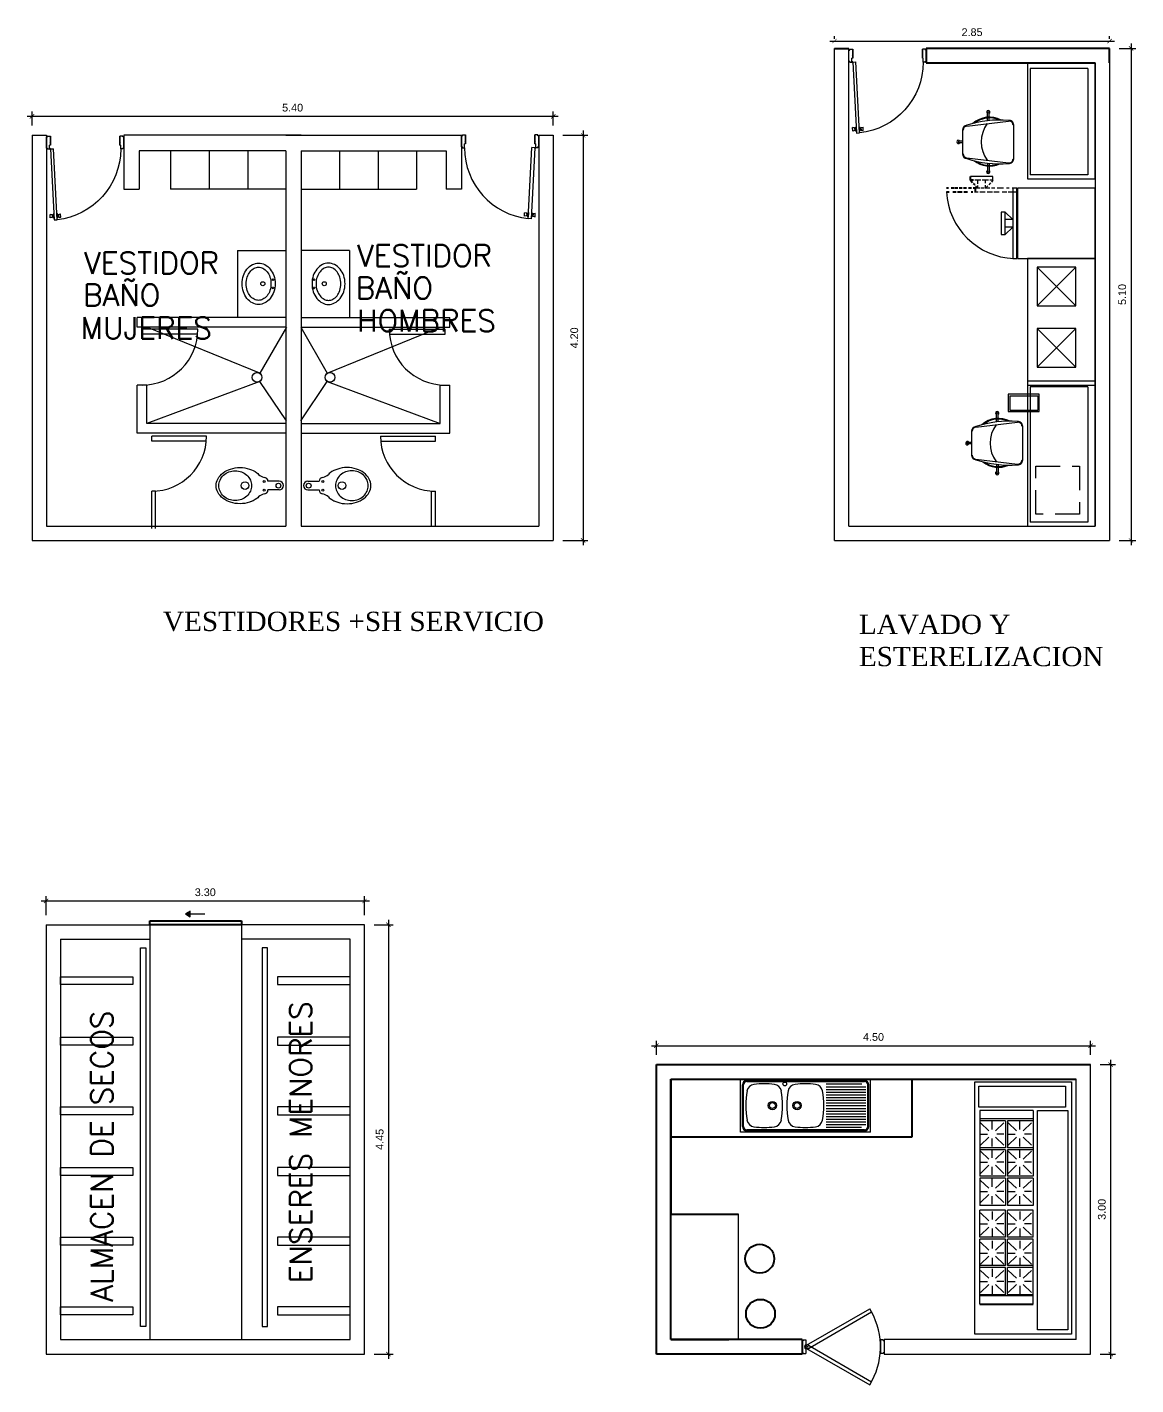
# Model space of a CAD drawing. Header units: metres. Extents: x 250.9 to 296.3, y -151.6 to -124.3.
# Drawn here: x 251.82 to 263.31, y -140.3 to -126.23 of the extents above; entities that cross this region are included whole.
import ezdxf

# ---------------------------------------------------------------- set-up
doc = ezdxf.new("R2010")
doc.units = ezdxf.units.M
doc.header["$MEASUREMENT"] = 0
doc.linetypes.add('HIDDEN', pattern=[0.375, 0.25, -0.125])
doc.linetypes.add('HIDDEN2', pattern=[0.1875, 0.125, -0.0625])
for name, color, linetype, lineweight in [('HATCH', 8, 'Continuous', 9), ('MOB', 1, 'Continuous', 9), ('MUROS', 2, 'Continuous', 20), ('PUERTAS', 97, 'Continuous', 13), ('sanitarios', 211, 'Continuous', 15), ('TEXT', 7, 'Continuous', 18)]:
    doc.layers.add(name, color=color, linetype=linetype, lineweight=lineweight)
doc.layers.add('PM', color=8, linetype='HIDDEN2')
doc.styles.add('TEXTOS', font='romans.shx')
doc.styles.add('UNO', font='arial.ttf')
doc.dimstyles.new('EN 50', dxfattribs={"dimtxt": 0.08, "dimasz": 0.045, "dimexe": 0.05, "dimexo": 0.1, "dimgap": 0.05, "dimtad": 1, "dimlfac": -1, "dimzin": 1, "dimdsep": 46, "dimtxsty": 'UNO', "dimblk": 'ARCHTICK', "dimcen": 0.5, "dimdle": 0.05, "dimclrd": 1, "dimclre": 1, "dimclrt": 7, "dimazin": 0, "dimtm": 1e-09, "dimtfac": 1, "dimtix": 1, "dimtmove": 0, "dimatfit": 0, "dimldrblk": 'ARCHTICK', "dimfxl": 1, "dimtolj": 2, "dimlwd": 13, "dimlwe": 13, "dimarcsym": 0})

# ---------------------------------------------------------------- blocks, each defined once
blk = doc.blocks.new('gkgk')
for p, q in [((-0.037, 0.806), (-0.039, 0.766)), ((-0.013, 0.8), (-0.037, 0.806)), ((-0.035, 0.002), (0.008, 0.83)), ((-0.014, 0.776), (-0.013, 0.794)), ((-0.013, 0.794), (-0.013, 0.8)), ((-0.009, 0.793), (-0.013, 0.794)), ((-0.01, 0.776), (-0.009, 0.793)), ((-0.009, 0.793), (-0.009, 0.796)), ((-0.005, 0.796), (-0.009, 0.796)), ((-0.006, 0.773), (-0.005, 0.796)), ((-0.001, 0.798), (-0.005, 0.799)), ((-0.005, 0.796), (-0.005, 0.799)), ((-0.003, 0.77), (-0.001, 0.798)), ((0.006, 0.81), (-0.001, 0.798)), ((0.043, 0.828), (0, 0)), ((0.003, 0.758), (0.006, 0.81)), ((0.007, 0.81), (0.006, 0.81)), ((0.008, 0.83), (0.043, 0.828)), ((0.041, 0.756), (0.044, 0.808)), ((0.042, 0.808), (0.044, 0.808)), ((0.044, 0.808), (0.05, 0.796)), ((0.048, 0.767), (0.05, 0.796)), ((0.05, 0.796), (0.054, 0.796)), ((0.052, 0.77), (0.053, 0.792)), ((0.053, 0.792), (0.054, 0.796)), ((0.053, 0.792), (0.057, 0.792)), ((0.057, 0.79), (0.057, 0.792)), ((0.061, 0.79), (0.062, 0.796)), ((0.062, 0.796), (0.086, 0.799)), ((0.086, 0.799), (0.084, 0.76)), ((-0.015, 0.77), (-0.039, 0.766)), ((-0.014, 0.776), (-0.015, 0.77)), ((-0.01, 0.776), (-0.014, 0.776)), ((-0.01, 0.776), (-0.01, 0.773)), ((-0.006, 0.773), (-0.01, 0.773)), ((-0.006, 0.773), (-0.007, 0.77)), ((-0.003, 0.77), (-0.007, 0.77)), ((0.003, 0.758), (-0.003, 0.77)), ((0.005, 0.758), (0.003, 0.758)), ((0.04, 0.756), (0.041, 0.756)), ((0.041, 0.782), (0.041, 0.782)), ((0.041, 0.782), (0.041, 0.782)), ((0.041, 0.756), (0.048, 0.767)), ((0.048, 0.767), (0.052, 0.767)), ((0.052, 0.77), (0.056, 0.77)), ((0.052, 0.77), (0.052, 0.767)), ((0.056, 0.772), (0.057, 0.79)), ((0.056, 0.772), (0.06, 0.772)), ((0.056, 0.772), (0.056, 0.77)), ((0.057, 0.79), (0.061, 0.79)), ((0.06, 0.772), (0.061, 0.79)), ((0.06, 0.772), (0.06, 0.766)), ((0.06, 0.766), (0.084, 0.76)), ((-0.07, 0.002), (-0.045, 0.002)), ((-0.07, 0.002), (-0.07, -0.008)), ((-0.045, 0.002), (-0.045, -0.043)), ((-0.035, 0.002), (0, 0)), ((0.785, 0.002), (0.785, -0.043)), ((0.81, 0.002), (0.785, 0.002)), ((0.81, 0.002), (0.81, -0.008)), ((-0.08, -0.008), (-0.08, -0.138)), ((-0.08, -0.008), (-0.07, -0.008)), ((-0.08, -0.138), (-0.07, -0.138)), ((-0.07, -0.138), (-0.07, -0.148)), ((-0.07, -0.148), (-0.035, -0.148)), ((-0.035, -0.043), (-0.045, -0.043)), ((-0.045, -0.073), (-0.045, -0.073)), ((-0.045, -0.073), (-0.045, -0.073)), ((-0.035, -0.043), (-0.035, -0.148)), ((-0.035, -0.148), (-0.035, -0.043)), ((0.775, -0.043), (0.775, -0.148)), ((0.775, -0.148), (0.775, -0.043)), ((0.775, -0.043), (0.785, -0.043)), ((0.81, -0.148), (0.775, -0.148)), ((0.785, -0.073), (0.785, -0.073)), ((0.785, -0.073), (0.785, -0.073)), ((0.82, -0.008), (0.81, -0.008)), ((0.82, -0.138), (0.81, -0.138)), ((0.81, -0.138), (0.81, -0.148)), ((0.82, -0.008), (0.82, -0.138))]:
    blk.add_line(p, q)
at = {"ltscale": 0.25}
blk.add_circle((-0.04, 0.002), 0.005, dxfattribs=at)
blk.add_arc((-0.045, 0.002), 0.83, 360, 83.893)
blk = doc.blocks.new('_ArchTick')
at = {"color": 0, "linetype": 'ByBlock', "const_width": 0.15}
blk.add_lwpolyline([(-0.5, -0.5), (0.5, 0.5)], dxfattribs=at)
blk = doc.blocks.new('*D8')
at = {"color": 1, "lineweight": 13, "transparency": 16777216}
for p, q in [((257.581, -127.3), (257.581, -131.6)), ((257.371, -127.35), (257.631, -127.35)), ((257.371, -131.55), (257.631, -131.55))]:
    blk.add_line(p, q, dxfattribs=at)
at = {"layer": 'Defpoints', "color": 0, "transparency": 16777216}
for p in [(257.271, -127.35), (257.271, -131.55), (257.581, -131.55)]:
    blk.add_point(p, dxfattribs=at)
at = {"color": 1, "lineweight": 13, "transparency": 16777216, "xscale": 0.045, "yscale": 0.045, "zscale": 0.045}
for p, rotation in [((257.581, -127.35), 90), ((257.581, -131.55), 270)]:
    blk.add_blockref('_ArchTick', p, dxfattribs=dict(at, rotation=rotation))
at = {"color": 7, "transparency": 16777216, "insert": (257.49, -129.45), "char_height": 0.08, "attachment_point": 5, "rotation": 90, "style": 'UNO'}
blk.add_mtext('\\A2;4.20', dxfattribs=at)
blk = doc.blocks.new('*D9')
at = {"color": 1, "lineweight": 13, "transparency": 16777216}
for p, q in [((257.321, -127.154), (251.821, -127.154)), ((251.871, -127.25), (251.871, -127.104)), ((257.271, -127.25), (257.271, -127.104))]:
    blk.add_line(p, q, dxfattribs=at)
at = {"layer": 'Defpoints', "color": 0, "transparency": 16777216}
for p in [(251.871, -127.154), (251.871, -127.35), (257.271, -127.35)]:
    blk.add_point(p, dxfattribs=at)
at = {"color": 1, "lineweight": 13, "transparency": 16777216, "xscale": 0.045, "yscale": 0.045, "zscale": 0.045, "rotation": 180}
blk.add_blockref('_ArchTick', (251.871, -127.154), dxfattribs=at)
at = {"color": 1, "lineweight": 13, "transparency": 16777216, "xscale": 0.045, "yscale": 0.045, "zscale": 0.045}
blk.add_blockref('_ArchTick', (257.271, -127.154), dxfattribs=at)
at = {"color": 7, "transparency": 16777216, "insert": (254.571, -127.064), "char_height": 0.08, "attachment_point": 5, "style": 'UNO'}
blk.add_mtext('\\A2;5.40', dxfattribs=at)
blk = doc.blocks.new('2320022')
at = {"linetype": 'HIDDEN'}
for p, q in [((0.18, 0.32), (0, 0.32)), ((0.165, 0.305), (0.015, 0.305))]:
    blk.add_line(p, q, dxfattribs=at)
for p, q in [((0, 0.32), (0, 0)), ((0.015, 0.305), (0.015, 0.015)), ((0.165, 0.305), (0.165, 0.015)), ((0.18, 0), (0.18, 0.32)), ((0, 0), (0.18, 0)), ((0.165, 0.015), (0.015, 0.015))]:
    blk.add_line(p, q)
blk = doc.blocks.new('8140069')
for p, q in [((-0.011, 0.259), (-0.011, 0.303)), ((0.005, 0.303), (-0.011, 0.303)), ((0.005, 0.259), (0.005, 0.303)), ((-0.168, 0.214), (-0.22, -0.216)), ((0.12, 0.259), (-0.126, 0.259)), ((0.162, 0.214), (0.213, -0.216)), ((-0.253, 0.002), (-0.313, 0.002)), ((-0.313, 0.002), (-0.313, -0.015)), ((-0.222, 0.002), (-0.245, 0.002)), ((0.216, 0.002), (0.245, 0.002)), ((0.253, 0.002), (0.307, 0.002)), ((0.307, -0.015), (0.307, 0.002)), ((-0.254, -0.015), (-0.313, -0.015)), ((-0.224, -0.015), (-0.246, -0.015)), ((0.218, -0.015), (0.246, -0.015)), ((0.254, -0.015), (0.307, -0.015)), ((-0.177, -0.271), (0.171, -0.271))]:
    blk.add_line(p, q)
for centre, radius, start, end in [((-0.003, 0.303), 0.017, 297.5866, 239.2166), ((0, -0.019), 0.254, 140.5502, 205.2273), ((0.862, -0.127), 1.092, 161.7814, 184.6561), ((-0.126, 0.209), 0.05, 90, 173.2188), ((-0.126, 0.209), 0.0431, 90, 173.2188), ((0.12, 0.209), 0.05, 6.7812, 90), ((0.12, 0.209), 0.0431, 6.7812, 90), ((-0.868, -0.127), 1.092, 355.3439, 18.2186), ((0, -0.019), 0.254, 331.6731, 42.45), ((-0.313, -0.006), 0.017, 27.5866, 329.2166), ((0, -0.019), 0.246, 145.013, 200.7646), ((-0.003, -0.263), 0.329, 54.682, 125.318), ((0, -0.019), 0.246, 335.6246, 38.4986), ((0.307, -0.007), 0.017, 207.5866, 149.2166), ((-0.177, -0.221), 0.05, 173.2188, 270), ((-0.177, -0.221), 0.0431, 173.2188, 270), ((0.171, -0.221), 0.05, 270, 6.7812), ((0.171, -0.221), 0.0431, 270, 6.7812)]:
    blk.add_arc(centre, radius, start, end)
blk = doc.blocks.new('6190059')
for p, q in [((0, 0.75), (0, -0.75)), ((0.7, 0.75), (0, 0.75)), ((0.074, -0.691), (0.074, 0.709)), ((0.074, 0.709), (0.674, 0.709)), ((0.674, -0.691), (0.674, 0.709)), ((0.7, -0.75), (0.7, 0.75)), ((0.074, -0.691), (0.674, -0.691)), ((0, -0.75), (0.7, -0.75))]:
    blk.add_line(p, q)
blk = doc.blocks.new('2470059')
at = {"linetype": 'HIDDEN'}
for p, q in [((-0.228, 0.262), (-0.228, -0.238)), ((0.222, 0.262), (-0.228, 0.262)), ((0.222, -0.238), (0.222, 0.262)), ((-0.228, -0.238), (0.222, -0.238))]:
    blk.add_line(p, q, dxfattribs=at)
blk = doc.blocks.new('6190752')
for p, q in [((-0.6, 0.7), (-0.6, 0)), ((0.6, 0.7), (-0.6, 0.7)), ((-0.559, 0.074), (-0.559, 0.674)), ((0.541, 0.674), (-0.559, 0.674)), ((0.541, 0.074), (0.541, 0.674)), ((0.6, 0), (0.6, 0.7)), ((-0.6, 0), (0.6, 0)), ((0.541, 0.074), (-0.559, 0.074))]:
    blk.add_line(p, q)
blk = doc.blocks.new('*D12')
at = {"color": 1, "lineweight": 13, "transparency": 16777216}
for p, q in [((260.186, -126.35), (260.186, -126.323)), ((263.036, -126.35), (263.036, -126.323)), ((260.136, -126.373), (263.086, -126.373))]:
    blk.add_line(p, q, dxfattribs=at)
at = {"layer": 'Defpoints', "color": 0, "transparency": 16777216}
for p in [(260.186, -126.45), (263.036, -126.373), (263.036, -126.45)]:
    blk.add_point(p, dxfattribs=at)
at = {"color": 1, "lineweight": 13, "transparency": 16777216, "xscale": 0.045, "yscale": 0.045, "zscale": 0.045, "rotation": 180}
blk.add_blockref('_ArchTick', (260.186, -126.373), dxfattribs=at)
at = {"color": 1, "lineweight": 13, "transparency": 16777216, "xscale": 0.045, "yscale": 0.045, "zscale": 0.045}
blk.add_blockref('_ArchTick', (263.036, -126.373), dxfattribs=at)
at = {"color": 7, "transparency": 16777216, "insert": (261.611, -126.282), "char_height": 0.08, "attachment_point": 5, "style": 'UNO'}
blk.add_mtext('\\A2;2.85', dxfattribs=at)
blk = doc.blocks.new('*D13')
at = {"color": 1, "lineweight": 13, "transparency": 16777216}
for p, q in [((263.136, -126.45), (263.308, -126.45)), ((263.258, -126.4), (263.258, -131.6)), ((263.136, -131.55), (263.308, -131.55))]:
    blk.add_line(p, q, dxfattribs=at)
at = {"layer": 'Defpoints', "color": 0, "transparency": 16777216}
for p in [(263.036, -126.45), (263.036, -131.55), (263.258, -131.55)]:
    blk.add_point(p, dxfattribs=at)
at = {"color": 1, "lineweight": 13, "transparency": 16777216, "xscale": 0.045, "yscale": 0.045, "zscale": 0.045}
for p, rotation in [((263.258, -126.45), 90), ((263.258, -131.55), 270)]:
    blk.add_blockref('_ArchTick', p, dxfattribs=dict(at, rotation=rotation))
at = {"color": 7, "transparency": 16777216, "insert": (263.167, -129), "char_height": 0.08, "attachment_point": 5, "rotation": 90, "style": 'UNO'}
blk.add_mtext('\\A2;5.10', dxfattribs=at)
blk = doc.blocks.new('VAIVEN')
for p, q in [((0.05, 0.017), (0.743, 0.417)), ((0.07, -0.017), (0.763, 0.383)), ((0.763, 0.383), (0.743, 0.417)), ((0, -0.065), (0, 0.065)), ((0, 0.065), (0.01, 0.065)), ((0.01, 0.075), (0.01, 0.065)), ((0.01, 0.075), (0.04, 0.075)), ((0.04, 0.075), (0.04, 0.025)), ((0.86, 0.075), (0.86, -0.075)), ((0.89, 0.075), (0.86, 0.075)), ((0.86, 0), (0.86, 0)), ((0.86, 0), (0.86, 0)), ((0.89, 0.075), (0.89, 0.065)), ((0.9, 0.065), (0.89, 0.065)), ((0.9, 0.065), (0.9, -0.065)), ((0, -0.065), (0.01, -0.065)), ((0.01, -0.065), (0.01, -0.075)), ((0.01, -0.075), (0.04, -0.075)), ((0.04, 0), (0.027, 0)), ((0.04, -0.025), (0.04, -0.075)), ((0.89, -0.075), (0.86, -0.075)), ((0.9, -0.065), (0.89, -0.065)), ((0.89, -0.065), (0.89, -0.075))]:
    blk.add_line(p, q)
at = {"ltscale": 0.13}
for p, q in [((0.07, 0.017), (0.763, -0.383)), ((0.05, -0.017), (0.743, -0.417))]:
    blk.add_line(p, q, dxfattribs=at)
blk.add_circle((0.06, 0), 0.005)
blk.add_circle((0.06, 0), 0.005)
for centre, radius, start, end in [((0.06, 0), 0.8, 328.5675, 28.5675), ((0.057, 0), 0.0303, 124.5123, 235.4877), ((0.06, 0), 0.02, 60, 240), ((0.06, 0), 0.02, 120, 300)]:
    blk.add_arc(centre, radius, start, end)
blk = doc.blocks.new('labavo')
for p, q in [((-0.675, -0.537), (-0.675, 0.014)), ((-0.675, 0.014), (0.675, 0.014)), ((-0.611, 0), (0.611, 0)), ((0.675, -0.537), (0.675, 0.014)), ((-0.656, -0.478), (-0.656, -0.045)), ((-0.645, -0.478), (-0.645, -0.045)), ((-0.611, -0.011), (0.611, -0.011)), ((0.213, -0.037), (0.584, -0.037)), ((0.213, -0.065), (0.624, -0.065)), ((0.213, -0.093), (0.624, -0.093)), ((0.213, -0.121), (0.624, -0.121)), ((0.645, -0.478), (0.645, -0.045)), ((0.656, -0.478), (0.656, -0.045)), ((-0.645, -0.261), (-0.645, -0.228)), ((0.213, -0.149), (0.624, -0.149)), ((0.213, -0.177), (0.624, -0.177)), ((0.213, -0.205), (0.624, -0.205)), ((0.213, -0.233), (0.624, -0.233)), ((0.213, -0.261), (0.624, -0.261)), ((0.213, -0.29), (0.624, -0.29)), ((0.213, -0.318), (0.624, -0.318)), ((0.213, -0.346), (0.624, -0.346)), ((0.213, -0.374), (0.624, -0.374)), ((0.213, -0.402), (0.624, -0.402)), ((0.675, -0.537), (-0.675, -0.537)), ((0.611, -0.512), (-0.611, -0.512)), ((0.611, -0.523), (-0.611, -0.523)), ((0.213, -0.43), (0.624, -0.43)), ((0.213, -0.458), (0.624, -0.458)), ((0.213, -0.486), (0.581, -0.486))]:
    blk.add_line(p, q)
for centre, radius in [((-0.216, -0.037), 0.0197), ((-0.344, -0.261), 0.0427), ((-0.344, -0.261), 0.0309), ((-0.088, -0.261), 0.0427), ((-0.088, -0.261), 0.0309)]:
    blk.add_circle(centre, radius)
for centre, radius, start, end in [((-0.611, -0.045), 0.045, 90, 180), ((-0.611, -0.045), 0.0337, 90, 180), ((0.222, -0.261), 0.843, 169.6188, 190.3812), ((-0.525, -0.125), 0.0843, 97.23, 169.6188), ((-0.43, -0.878), 0.843, 82.77, 97.23), ((-0.334, -0.125), 0.0843, 10.3812, 82.77), ((-1.081, -0.261), 0.843, 349.6188, 10.3812), ((0.649, -0.261), 0.843, 169.6188, 190.3812), ((-0.098, -0.125), 0.0843, 97.23, 169.6188), ((-0.002, -0.878), 0.843, 82.77, 97.23), ((0.093, -0.125), 0.0843, 10.3812, 82.77), ((-0.653, -0.261), 0.843, 349.6188, 10.3812), ((0.611, -0.045), 0.045, 0, 90), ((0.611, -0.045), 0.0337, 0, 90), ((-0.525, -0.398), 0.0843, 190.3812, 262.77), ((-0.334, -0.398), 0.0843, 277.23, 349.6188), ((-0.098, -0.398), 0.0843, 190.3812, 262.77), ((0.093, -0.398), 0.0843, 277.23, 349.6188), ((-0.611, -0.478), 0.045, 180, 270), ((-0.611, -0.478), 0.0337, 180, 270), ((-0.43, 0.355), 0.843, 262.77, 277.23), ((-0.002, 0.355), 0.843, 262.77, 277.23), ((0.611, -0.478), 0.0337, 270, 0), ((0.611, -0.478), 0.045, 270, 0)]:
    blk.add_arc(centre, radius, start, end)
blk = doc.blocks.new('*D40')
at = {"color": 1, "lineweight": 13, "transparency": 16777216}
for p, q in [((251.966, -135.286), (255.366, -135.286)), ((252.016, -135.432), (252.016, -135.236)), ((255.316, -135.432), (255.316, -135.236))]:
    blk.add_line(p, q, dxfattribs=at)
at = {"layer": 'Defpoints', "color": 0, "transparency": 16777216}
for p in [(255.316, -135.286), (252.016, -135.532), (255.316, -135.532)]:
    blk.add_point(p, dxfattribs=at)
at = {"color": 1, "lineweight": 13, "transparency": 16777216, "xscale": 0.045, "yscale": 0.045, "zscale": 0.045, "rotation": 180}
blk.add_blockref('_ArchTick', (252.016, -135.286), dxfattribs=at)
at = {"color": 1, "lineweight": 13, "transparency": 16777216, "xscale": 0.045, "yscale": 0.045, "zscale": 0.045}
blk.add_blockref('_ArchTick', (255.316, -135.286), dxfattribs=at)
at = {"color": 7, "transparency": 16777216, "insert": (253.666, -135.196), "char_height": 0.08, "attachment_point": 5, "style": 'UNO'}
blk.add_mtext('\\A2;3.30', dxfattribs=at)
blk = doc.blocks.new('*D41')
at = {"color": 1, "lineweight": 13, "transparency": 16777216}
for p, q in [((255.564, -135.482), (255.564, -140.032)), ((255.416, -135.532), (255.614, -135.532)), ((255.416, -139.982), (255.614, -139.982))]:
    blk.add_line(p, q, dxfattribs=at)
at = {"layer": 'Defpoints', "color": 0, "transparency": 16777216}
for p in [(255.316, -135.532), (255.316, -139.982), (255.564, -139.982)]:
    blk.add_point(p, dxfattribs=at)
at = {"color": 1, "lineweight": 13, "transparency": 16777216, "xscale": 0.045, "yscale": 0.045, "zscale": 0.045}
for p, rotation in [((255.564, -135.532), 90), ((255.564, -139.982), 270)]:
    blk.add_blockref('_ArchTick', p, dxfattribs=dict(at, rotation=rotation))
at = {"color": 7, "transparency": 16777216, "insert": (255.473, -137.757), "char_height": 0.08, "attachment_point": 5, "rotation": 90, "style": 'UNO'}
blk.add_mtext('\\A2;4.45', dxfattribs=at)
blk = doc.blocks.new('*D42')
at = {"color": 1, "lineweight": 13, "transparency": 16777216}
for p, q in [((258.34, -136.882), (258.34, -136.736)), ((262.84, -136.882), (262.84, -136.736)), ((258.29, -136.786), (262.89, -136.786))]:
    blk.add_line(p, q, dxfattribs=at)
at = {"layer": 'Defpoints', "color": 0, "transparency": 16777216}
for p in [(262.84, -136.786), (258.34, -136.982), (262.84, -136.982)]:
    blk.add_point(p, dxfattribs=at)
at = {"color": 1, "lineweight": 13, "transparency": 16777216, "xscale": 0.045, "yscale": 0.045, "zscale": 0.045, "rotation": 180}
blk.add_blockref('_ArchTick', (258.34, -136.786), dxfattribs=at)
at = {"color": 1, "lineweight": 13, "transparency": 16777216, "xscale": 0.045, "yscale": 0.045, "zscale": 0.045}
blk.add_blockref('_ArchTick', (262.84, -136.786), dxfattribs=at)
at = {"color": 7, "transparency": 16777216, "insert": (260.59, -136.696), "char_height": 0.08, "attachment_point": 5, "style": 'UNO'}
blk.add_mtext('\\A2;4.50', dxfattribs=at)
blk = doc.blocks.new('*D43')
at = {"color": 1, "lineweight": 13, "transparency": 16777216}
for p, q in [((262.94, -136.982), (263.097, -136.982)), ((263.047, -136.932), (263.047, -140.032)), ((262.94, -139.982), (263.097, -139.982))]:
    blk.add_line(p, q, dxfattribs=at)
at = {"layer": 'Defpoints', "color": 0, "transparency": 16777216}
for p in [(262.84, -136.982), (262.84, -139.982), (263.047, -139.982)]:
    blk.add_point(p, dxfattribs=at)
at = {"color": 1, "lineweight": 13, "transparency": 16777216, "xscale": 0.045, "yscale": 0.045, "zscale": 0.045}
for p, rotation in [((263.047, -136.982), 90), ((263.047, -139.982), 270)]:
    blk.add_blockref('_ArchTick', p, dxfattribs=dict(at, rotation=rotation))
at = {"color": 7, "transparency": 16777216, "insert": (262.956, -138.482), "char_height": 0.08, "attachment_point": 5, "rotation": 90, "style": 'UNO'}
blk.add_mtext('\\A2;3.00', dxfattribs=at)

msp = doc.modelspace()

# ---------------------------------------------------------------- hatches: boundary and pattern name
at = {"layer": 'HATCH'}
msp.add_hatch(color=256, dxfattribs=at).paths.add_polyline_path([(253.509, -135.449), (253.509, -135.393), (253.46, -135.421)])

# ---------------------------------------------------------------- linework, layer by layer
for p, q in [((260.186, -126.45), (260.336, -126.45)), ((263.036, -126.45), (261.136, -126.45)), ((261.136, -126.45), (261.136, -126.6)), ((263.036, -126.6), (263.036, -126.45)), ((261.136, -126.6), (261.536, -126.6)), ((261.536, -126.6), (262.886, -126.6)), ((253.091, -135.532), (253.091, -135.492)), ((253.091, -135.492), (254.041, -135.492)), ((254.041, -135.492), (254.041, -135.532)), ((254.041, -135.532), (253.091, -135.532)), ((258.34, -139.982), (258.34, -136.982)), ((258.34, -136.982), (262.84, -136.982)), ((258.49, -137.132), (262.69, -137.132)), ((258.49, -139.832), (258.49, -137.132)), ((258.49, -137.132), (258.49, -137.732)), ((260.99, -137.732), (260.99, -137.132)), ((258.49, -137.732), (260.99, -137.732)), ((258.49, -137.732), (258.49, -138.532)), ((258.49, -138.532), (259.19, -138.532)), ((261.692, -139.465), (262.244, -139.465)), ((259.85, -139.832), (258.49, -139.832)), ((258.49, -139.832), (259.09, -139.832)), ((259.85, -139.832), (259.85, -139.982)), ((259.85, -139.982), (258.34, -139.982))]:
    msp.add_line(p, q)
for centre in [(259.411, -138.994), (259.419, -139.565)]:
    msp.add_circle(centre, 0.15)
for p, q in [((253.306, -127.51), (253.306, -127.91)), ((253.706, -127.51), (253.706, -127.91)), ((254.106, -127.51), (254.106, -127.91)), ((255.056, -127.51), (255.056, -127.91)), ((255.456, -127.51), (255.456, -127.91)), ((255.856, -127.51), (255.856, -127.91)), ((254.501, -127.91), (253.306, -127.91)), ((254.661, -127.91), (255.856, -127.91)), ((261.828, -127.777), (261.595, -127.777)), ((261.701, -127.817), (261.641, -127.817)), ((261.647, -127.873), (261.671, -127.898)), ((261.693, -127.898), (261.651, -127.898)), ((261.671, -127.853), (261.671, -127.817)), ((261.671, -127.898), (261.671, -127.872)), ((261.735, -127.898), (261.701, -127.898)), ((261.782, -127.817), (261.717, -127.817)), ((261.795, -127.898), (261.746, -127.898)), ((261.752, -127.848), (261.752, -127.817)), ((261.752, -127.898), (261.752, -127.866)), ((261.774, -127.874), (261.752, -127.898)), ((261.803, -127.843), (261.786, -127.862)), ((261.828, -127.817), (261.795, -127.817)), ((261.828, -127.817), (261.811, -127.835)), ((261.848, -127.898), (261.811, -127.898)), ((261.828, -127.817), (261.828, -127.777)), ((261.937, -127.898), (261.871, -127.898)), ((261.997, -127.898), (261.968, -127.898)), ((262.076, -127.898), (262.028, -127.898)), ((262.076, -127.898), (262.035, -127.898)), ((262.076, -127.939), (262.076, -127.898)), ((261.675, -127.939), (261.638, -127.939)), ((261.746, -127.939), (261.691, -127.939)), ((261.824, -127.939), (261.769, -127.939)), ((261.892, -127.939), (261.837, -127.939)), ((261.971, -127.939), (261.923, -127.939)), ((262.031, -127.939), (261.986, -127.939)), ((262.076, -127.939), (262.039, -127.939)), ((261.954, -128.146), (262.035, -128.222)), ((262.035, -128.222), (261.954, -128.222)), ((262.035, -128.303), (261.954, -128.303)), ((261.954, -128.379), (262.035, -128.303)), ((254.001, -128.543), (254.501, -128.543)), ((254.001, -128.543), (254.001, -129.239)), ((255.161, -128.543), (254.661, -128.543)), ((255.161, -128.543), (255.161, -129.239)), ((262.686, -128.717), (262.286, -129.117)), ((262.686, -129.117), (262.286, -128.717)), ((254.231, -129.817), (253.061, -129.339)), ((254.506, -129.339), (254.231, -129.817)), ((254.656, -129.339), (254.93, -129.817)), ((254.93, -129.817), (256.101, -129.339)), ((262.686, -129.754), (262.286, -129.354)), ((262.686, -129.354), (262.286, -129.754)), ((254.231, -129.901), (253.061, -130.339)), ((254.506, -130.309), (254.231, -129.901)), ((254.656, -130.309), (254.93, -129.901)), ((254.93, -129.901), (256.101, -130.339)), ((254.431, -130.936), (254.316, -130.936)), ((254.73, -130.936), (254.845, -130.936)), ((254.431, -131.026), (254.316, -131.026)), ((254.73, -131.026), (254.845, -131.026)), ((253.509, -135.421), (253.663, -135.421)), ((253.091, -135.682), (253.091, -139.832)), ((254.041, -135.682), (254.041, -139.832)), ((262.244, -137.459), (261.692, -137.459)), ((261.692, -137.459), (261.692, -138.013)), ((262.244, -137.459), (262.244, -138.013)), ((262.244, -137.544), (261.692, -137.544)), ((261.692, -137.564), (261.692, -137.846)), ((261.958, -137.564), (261.692, -137.564)), ((261.698, -137.587), (261.785, -137.669)), ((261.82, -137.654), (261.82, -137.572)), ((261.941, -137.587), (261.854, -137.669)), ((261.958, -137.564), (261.958, -137.846)), ((261.978, -137.564), (261.978, -137.846)), ((262.244, -137.564), (261.978, -137.564)), ((261.984, -137.587), (262.072, -137.669)), ((262.106, -137.654), (262.106, -137.572)), ((262.228, -137.587), (262.14, -137.669)), ((262.244, -137.564), (262.244, -137.846)), ((261.698, -137.702), (261.772, -137.702)), ((261.698, -137.816), (261.785, -137.734)), ((261.82, -137.832), (261.82, -137.749)), ((261.941, -137.816), (261.854, -137.734)), ((261.941, -137.702), (261.867, -137.702)), ((261.984, -137.702), (262.059, -137.702)), ((261.984, -137.816), (262.072, -137.734)), ((262.106, -137.832), (262.106, -137.749)), ((262.228, -137.816), (262.14, -137.734)), ((262.228, -137.702), (262.153, -137.702)), ((261.958, -137.846), (261.692, -137.846)), ((261.692, -137.866), (261.692, -138.139)), ((261.958, -137.866), (261.692, -137.866)), ((261.698, -137.88), (261.785, -137.962)), ((261.82, -137.947), (261.82, -137.864)), ((261.941, -137.88), (261.854, -137.962)), ((261.958, -137.866), (261.958, -138.139)), ((262.244, -137.846), (261.978, -137.846)), ((261.978, -137.866), (261.978, -138.139)), ((262.244, -137.866), (261.978, -137.866)), ((261.984, -137.88), (262.072, -137.962)), ((262.106, -137.947), (262.106, -137.864)), ((262.228, -137.88), (262.14, -137.962)), ((262.244, -137.866), (262.244, -138.139)), ((258.49, -138.032), (258.49, -139.832)), ((261.698, -137.994), (261.772, -137.994)), ((261.698, -138.109), (261.785, -138.026)), ((261.82, -138.124), (261.82, -138.041)), ((261.941, -138.109), (261.854, -138.026)), ((261.941, -137.994), (261.867, -137.994)), ((261.984, -137.994), (262.059, -137.994)), ((261.984, -138.109), (262.072, -138.026)), ((262.106, -138.124), (262.106, -138.041)), ((262.228, -138.109), (262.14, -138.026)), ((262.228, -137.994), (262.153, -137.994)), ((261.958, -138.139), (261.692, -138.139)), ((261.958, -138.159), (261.692, -138.159)), ((261.692, -138.159), (261.692, -138.441)), ((261.698, -138.182), (261.785, -138.264)), ((261.82, -138.249), (261.82, -138.167)), ((261.941, -138.182), (261.854, -138.264)), ((261.958, -138.159), (261.958, -138.441)), ((262.244, -138.139), (261.978, -138.139)), ((262.244, -138.159), (261.978, -138.159)), ((261.978, -138.159), (261.978, -138.441)), ((261.984, -138.182), (262.072, -138.264)), ((262.106, -138.249), (262.106, -138.167)), ((262.228, -138.182), (262.14, -138.264)), ((262.244, -138.159), (262.244, -138.441)), ((261.698, -138.297), (261.772, -138.297)), ((261.941, -138.297), (261.867, -138.297)), ((261.984, -138.297), (262.059, -138.297)), ((262.228, -138.297), (262.153, -138.297)), ((261.958, -138.441), (261.692, -138.441)), ((261.698, -138.411), (261.785, -138.329)), ((261.82, -138.427), (261.82, -138.344)), ((261.941, -138.411), (261.854, -138.329)), ((262.244, -138.441), (261.978, -138.441)), ((261.984, -138.411), (262.072, -138.329)), ((262.106, -138.427), (262.106, -138.344)), ((262.228, -138.411), (262.14, -138.329)), ((259.19, -139.832), (259.19, -138.532)), ((261.692, -138.772), (261.692, -138.489)), ((261.958, -138.489), (261.692, -138.489)), ((261.698, -138.52), (261.785, -138.602)), ((261.82, -138.504), (261.82, -138.587)), ((261.941, -138.52), (261.854, -138.602)), ((261.958, -138.772), (261.958, -138.489)), ((261.978, -138.772), (261.978, -138.489)), ((262.244, -138.489), (261.978, -138.489)), ((261.984, -138.52), (262.072, -138.602)), ((262.106, -138.504), (262.106, -138.587)), ((262.228, -138.52), (262.14, -138.602)), ((262.244, -138.772), (262.244, -138.489)), ((261.698, -138.634), (261.772, -138.634)), ((261.698, -138.749), (261.785, -138.667)), ((261.82, -138.681), (261.82, -138.764)), ((261.941, -138.749), (261.854, -138.667)), ((261.941, -138.634), (261.867, -138.634)), ((261.984, -138.634), (262.059, -138.634)), ((261.984, -138.749), (262.072, -138.667)), ((262.106, -138.681), (262.106, -138.764)), ((262.228, -138.749), (262.14, -138.667)), ((262.228, -138.634), (262.153, -138.634)), ((261.958, -138.772), (261.692, -138.772)), ((261.958, -138.792), (261.692, -138.792)), ((261.692, -139.064), (261.692, -138.792)), ((261.698, -138.822), (261.785, -138.904)), ((261.82, -138.807), (261.82, -138.889)), ((261.941, -138.822), (261.854, -138.904)), ((261.958, -139.064), (261.958, -138.792)), ((262.244, -138.772), (261.978, -138.772)), ((262.244, -138.792), (261.978, -138.792)), ((261.978, -139.064), (261.978, -138.792)), ((261.984, -138.822), (262.072, -138.904)), ((262.106, -138.807), (262.106, -138.889)), ((262.228, -138.822), (262.14, -138.904)), ((262.244, -139.064), (262.244, -138.792)), ((261.692, -139.465), (261.692, -138.91)), ((261.698, -138.937), (261.772, -138.937)), ((261.698, -139.051), (261.785, -138.969)), ((261.82, -138.984), (261.82, -139.067)), ((261.941, -139.051), (261.854, -138.969)), ((261.941, -138.937), (261.867, -138.937)), ((261.984, -138.937), (262.059, -138.937)), ((261.984, -139.051), (262.072, -138.969)), ((262.106, -138.984), (262.106, -139.067)), ((262.228, -139.051), (262.14, -138.969)), ((262.228, -138.937), (262.153, -138.937)), ((262.244, -139.465), (262.244, -138.91)), ((261.958, -139.064), (261.692, -139.064)), ((261.958, -139.084), (261.692, -139.084)), ((261.692, -139.367), (261.692, -139.084)), ((261.698, -139.115), (261.785, -139.197)), ((261.82, -139.099), (261.82, -139.182)), ((261.941, -139.115), (261.854, -139.197)), ((261.958, -139.367), (261.958, -139.084)), ((262.244, -139.064), (261.978, -139.064)), ((262.244, -139.084), (261.978, -139.084)), ((261.978, -139.367), (261.978, -139.084)), ((261.984, -139.115), (262.072, -139.197)), ((262.106, -139.099), (262.106, -139.182)), ((262.228, -139.115), (262.14, -139.197)), ((262.244, -139.367), (262.244, -139.084)), ((261.698, -139.229), (261.772, -139.229)), ((261.698, -139.344), (261.785, -139.262)), ((261.82, -139.276), (261.82, -139.359)), ((261.941, -139.344), (261.854, -139.262)), ((261.941, -139.229), (261.867, -139.229)), ((261.984, -139.229), (262.059, -139.229)), ((261.984, -139.344), (262.072, -139.262)), ((262.106, -139.276), (262.106, -139.359)), ((262.228, -139.344), (262.14, -139.262)), ((262.228, -139.229), (262.153, -139.229)), ((261.958, -139.367), (261.692, -139.367)), ((262.244, -139.38), (261.692, -139.38)), ((262.244, -139.367), (261.978, -139.367)), ((258.49, -139.832), (259.19, -139.832))]:
    msp.add_line(p, q, dxfattribs=at)
for points in [[(262.035, -127.898), (262.035, -128.627), (262.076, -128.627), (262.076, -127.898)], [(262.886, -128.627), (262.886, -127.898), (262.083, -127.898), (262.083, -128.627)], [(261.954, -128.146), (261.914, -128.146), (261.914, -128.379), (261.954, -128.379)], [(262.186, -128.627), (262.186, -129.941), (262.886, -129.941), (262.886, -128.627)], [(262.286, -128.717), (262.286, -129.117), (262.686, -129.117), (262.686, -128.717)], [(262.286, -129.354), (262.286, -129.754), (262.686, -129.754), (262.686, -129.354)], [(253.509, -135.393), (253.46, -135.421), (253.509, -135.449)], [(253.049, -135.773), (253.049, -139.696), (252.994, -139.696), (252.994, -135.773)], [(254.255, -135.773), (254.255, -139.696), (254.31, -139.696), (254.31, -135.773)], [(252.915, -136.071), (252.915, -136.153), (252.166, -136.153), (252.166, -136.071)], [(254.416, -136.071), (254.416, -136.153), (255.166, -136.153), (255.166, -136.071)], [(252.915, -136.698), (252.915, -136.781), (252.166, -136.781), (252.166, -136.698)], [(254.416, -136.698), (254.416, -136.781), (255.166, -136.781), (255.166, -136.698)], [(262.64, -139.775), (261.64, -139.775), (261.64, -137.16), (262.64, -137.16)], [(261.682, -137.204), (262.579, -137.204), (262.579, -137.424), (261.682, -137.424)], [(252.915, -137.421), (252.915, -137.504), (252.166, -137.504), (252.166, -137.421)], [(254.416, -137.421), (254.416, -137.504), (255.166, -137.504), (255.166, -137.421)], [(262.29, -137.456), (262.602, -137.456), (262.602, -139.73), (262.29, -139.73)], [(252.915, -138.049), (252.915, -138.132), (252.166, -138.132), (252.166, -138.049)], [(254.416, -138.049), (254.416, -138.132), (255.166, -138.132), (255.166, -138.049)], [(252.915, -138.772), (252.915, -138.854), (252.166, -138.854), (252.166, -138.772)], [(254.416, -138.772), (254.416, -138.854), (255.166, -138.854), (255.166, -138.772)], [(252.915, -139.494), (252.915, -139.577), (252.166, -139.577), (252.166, -139.494)], [(254.416, -139.494), (254.416, -139.577), (255.166, -139.577), (255.166, -139.494)]]:
    msp.add_lwpolyline(points, close=True, dxfattribs=at)
for points in [[(254.39, -128.889, -0.08013), (254.376, -128.973, -0.088899), (254.339, -129.041, -0.104967), (254.282, -129.088, -0.120063), (254.218, -129.104, -0.120063), (254.155, -129.088, -0.104967), (254.097, -129.041, -0.088899), (254.061, -128.973, -0.08013), (254.047, -128.889, -0.08013), (254.061, -128.805, -0.088899), (254.097, -128.738, -0.104967), (254.155, -128.691, -0.120063), (254.218, -128.675, -0.120063), (254.282, -128.691, -0.104967), (254.339, -128.738, -0.088899), (254.376, -128.805, -0.08013)], [(254.347, -128.889, -0.08013), (254.336, -128.96, -0.088899), (254.306, -129.014, -0.104967), (254.262, -129.05, -0.120063), (254.218, -129.061, -0.120063), (254.174, -129.05, -0.104967), (254.13, -129.014, -0.088899), (254.101, -128.96, -0.08013), (254.09, -128.889, -0.08013), (254.101, -128.819, -0.088899), (254.13, -128.765, -0.104967), (254.174, -128.728, -0.120063), (254.218, -128.718, -0.120063), (254.262, -128.728, -0.104967), (254.306, -128.765, -0.088899), (254.336, -128.819, -0.08013)], [(254.772, -128.889, 0.08013), (254.785, -128.973, 0.088899), (254.822, -129.041, 0.104967), (254.879, -129.088, 0.120063), (254.943, -129.104, 0.120063), (255.006, -129.088, 0.104967), (255.064, -129.041, 0.088899), (255.101, -128.973, 0.08013), (255.114, -128.889, 0.08013), (255.101, -128.805, 0.088899), (255.064, -128.738, 0.104967), (255.006, -128.691, 0.120063), (254.943, -128.675, 0.120063), (254.879, -128.691, 0.104967), (254.822, -128.738, 0.088899), (254.785, -128.805, 0.08013)], [(254.814, -128.889, 0.08013), (254.825, -128.96, 0.088899), (254.855, -129.014, 0.104967), (254.899, -129.05, 0.120063), (254.943, -129.061, 0.120063), (254.987, -129.05, 0.104967), (255.031, -129.014, 0.088899), (255.06, -128.96, 0.08013), (255.072, -128.889, 0.08013), (255.06, -128.819, 0.088899), (255.031, -128.765, 0.104967), (254.987, -128.728, 0.120063), (254.943, -128.718, 0.120063), (254.899, -128.728, 0.104967), (254.855, -128.765, 0.088899), (254.825, -128.819, 0.08013)], [(254.146, -130.981, -0.107193), (254.133, -131.04, -0.10168), (254.096, -131.091, -0.094745), (254.042, -131.124, -0.090364), (253.976, -131.136, -0.090364), (253.91, -131.124, -0.094745), (253.856, -131.091, -0.10168), (253.819, -131.04, -0.107193), (253.806, -130.981, -0.107193), (253.819, -130.923, -0.10168), (253.856, -130.872, -0.094745), (253.91, -130.839, -0.090364), (253.976, -130.827, -0.090364), (254.042, -130.839, -0.094745), (254.096, -130.872, -0.10168), (254.133, -130.923, -0.107193)], [(255.015, -130.981, 0.107193), (255.028, -131.04, 0.10168), (255.065, -131.091, 0.094745), (255.119, -131.124, 0.090364), (255.185, -131.136, 0.090364), (255.251, -131.124, 0.094745), (255.305, -131.091, 0.10168), (255.342, -131.04, 0.107193), (255.355, -130.981, 0.107193), (255.342, -130.923, 0.10168), (255.305, -130.872, 0.094745), (255.251, -130.839, 0.090364), (255.185, -130.827, 0.090364), (255.119, -130.839, 0.094745), (255.065, -130.872, 0.10168), (255.028, -130.923, 0.107193)]]:
    msp.add_lwpolyline(points, format="xyb", close=True, dxfattribs=at)
for points in [[(254.219, -131.098, -0.030473), (254.201, -131.114, -0.086349), (254.123, -131.154, -0.076266), (254.026, -131.169, -0.076266), (253.929, -131.154, -0.086349), (253.851, -131.114, -0.105899), (253.797, -131.05, -0.125593), (253.779, -130.981, -0.125593), (253.797, -130.913, -0.105899), (253.851, -130.849, -0.086349), (253.929, -130.809, -0.076266), (254.026, -130.794, -0.076266)], [(254.026, -130.794, -0.076266), (254.123, -130.809, -0.086349), (254.201, -130.849, -0.030333), (254.219, -130.865, -0.125593)], [(255.135, -130.794, 0.076266), (255.038, -130.809, 0.086349), (254.96, -130.849, 0.030333), (254.942, -130.865, 0.125593)], [(254.942, -131.098, 0.030473), (254.96, -131.114, 0.086349), (255.038, -131.154, 0.076266), (255.135, -131.169, 0.076266), (255.232, -131.154, 0.086349), (255.31, -131.114, 0.105899), (255.365, -131.05, 0.125593), (255.382, -130.981, 0.125593), (255.365, -130.913, 0.105899), (255.31, -130.849, 0.086349), (255.232, -130.809, 0.076266), (255.135, -130.794, 0.076266)], [(254.161, -131.139, -0.039647), (254.123, -131.154, -0.076266), (254.026, -131.169, -0.076266)], [(254.222, -131.096, -0.002477), (254.22, -131.097, -0.086349)], [(254.939, -131.096, 0.002477), (254.941, -131.097, 0.086349)], [(255, -131.139, 0.039647), (255.038, -131.154, 0.076266), (255.135, -131.169, 0.076266)]]:
    msp.add_lwpolyline(points, format="xyb", dxfattribs=at)
for centre, radius in [((254.262, -128.889), 0.0212), ((254.368, -128.847), 0.0085), ((254.793, -128.847), 0.0085), ((254.899, -128.889), 0.0212), ((254.368, -128.932), 0.0085), ((254.793, -128.932), 0.0085), ((254.203, -129.859), 0.05), ((254.958, -129.859), 0.05), ((254.078, -130.981), 0.04), ((254.066, -130.981), 0.000426), ((254.276, -130.938), 0.01), ((254.424, -130.982), 0.025), ((254.737, -130.982), 0.025), ((254.885, -130.938), 0.01), ((255.083, -130.981), 0.04), ((255.096, -130.981), 0.000426), ((254.276, -131.027), 0.01), ((254.885, -131.027), 0.01)]:
    msp.add_circle(centre, radius, dxfattribs=at)
for centre, radius, start, end in [((262.076, -127.896), 0.732, 183.2122, 267.5256), ((254.307, -130.774), 0.126, 225.8644, 255.7356), ((254.854, -130.774), 0.126, 284.2644, 314.1356), ((254.276, -130.936), 0.04, 0, 90), ((254.431, -130.981), 0.045, 270, 90), ((254.73, -130.981), 0.045, 90, 270), ((254.885, -130.936), 0.04, 90, 180), ((254.307, -131.189), 0.126, 104.2644, 134.1356), ((254.276, -131.026), 0.04, 270, 0), ((254.276, -131.026), 0.04, 270, 0), ((254.885, -131.026), 0.04, 180, 270), ((254.885, -131.026), 0.04, 180, 270), ((254.854, -131.189), 0.126, 45.8644, 75.7356)]:
    msp.add_arc(centre, radius, start, end, dxfattribs=at)
at = {"layer": 'MOB'}
for p, q in [((253.011, -129.41), (253.011, -129.36)), ((253.589, -129.36), (253.011, -129.36)), ((253.587, -129.41), (253.011, -129.41)), ((255.572, -129.36), (256.151, -129.36)), ((255.574, -129.41), (256.151, -129.41)), ((256.151, -129.41), (256.151, -129.36)), ((253.111, -130.519), (253.111, -130.47)), ((253.68, -130.47), (253.111, -130.47)), ((253.678, -130.519), (253.111, -130.519)), ((255.482, -130.47), (256.051, -130.47)), ((255.484, -130.519), (256.051, -130.519)), ((256.051, -130.519), (256.051, -130.47)), ((253.111, -131.424), (253.111, -131.039)), ((253.151, -131.039), (253.111, -131.039)), ((253.151, -131.424), (253.151, -131.039)), ((256.011, -131.039), (256.051, -131.039)), ((256.011, -131.4), (256.011, -131.039)), ((256.051, -131.4), (256.051, -131.039))]:
    msp.add_line(p, q, dxfattribs=at)
for centre, radius, start, end in [((253.011, -129.36), 0.579, 270, 0), ((256.151, -129.36), 0.579, 180, 270), ((253.111, -130.47), 0.569, 270, 0), ((256.051, -130.47), 0.569, 180, 270)]:
    msp.add_arc(centre, radius, start, end, dxfattribs=at)
at = {"layer": 'MUROS'}
for p, q in [((260.186, -131.55), (260.186, -126.45)), ((260.336, -131.4), (260.336, -126.45)), ((262.886, -126.6), (262.886, -131.4)), ((263.036, -126.6), (263.036, -131.55)), ((251.871, -127.35), (251.871, -131.55)), ((251.871, -127.35), (252.021, -127.35)), ((252.021, -127.35), (252.021, -131.4)), ((252.821, -127.35), (252.821, -127.91)), ((254.661, -127.35), (252.821, -127.35)), ((254.501, -127.35), (256.321, -127.35)), ((256.321, -127.35), (256.321, -127.91)), ((257.121, -127.35), (257.121, -131.4)), ((257.121, -127.35), (257.271, -127.35)), ((257.271, -127.35), (257.271, -131.55)), ((252.981, -127.51), (252.981, -127.91)), ((254.501, -127.51), (252.981, -127.51)), ((254.501, -127.51), (254.501, -131.4)), ((254.501, -127.51), (254.501, -129.239)), ((254.661, -127.51), (254.661, -129.239)), ((254.661, -127.51), (256.161, -127.51)), ((254.661, -127.51), (254.661, -131.4)), ((256.161, -127.51), (256.161, -127.91)), ((252.821, -127.91), (252.981, -127.91)), ((256.321, -127.91), (256.161, -127.91)), ((254.501, -129.239), (252.961, -129.239)), ((252.961, -129.339), (252.961, -129.239)), ((254.661, -129.239), (256.201, -129.239)), ((256.201, -129.339), (256.201, -129.239)), ((254.501, -129.339), (252.961, -129.339)), ((254.501, -129.339), (254.501, -131.4)), ((254.661, -129.339), (254.661, -131.4)), ((254.661, -129.339), (256.201, -129.339)), ((252.961, -130.439), (252.961, -129.939)), ((253.061, -129.939), (252.961, -129.939)), ((253.061, -130.339), (253.061, -129.939)), ((256.101, -130.339), (256.101, -129.939)), ((256.101, -129.939), (256.201, -129.939)), ((256.201, -130.439), (256.201, -129.939)), ((254.501, -130.439), (252.961, -130.439)), ((254.501, -130.339), (253.061, -130.339)), ((254.661, -130.339), (256.101, -130.339)), ((254.661, -130.439), (256.201, -130.439)), ((252.021, -131.4), (254.501, -131.4)), ((254.661, -131.4), (257.121, -131.4)), ((260.336, -131.4), (262.886, -131.4)), ((251.871, -131.55), (257.271, -131.55)), ((260.186, -131.55), (263.036, -131.55)), ((252.016, -135.532), (252.016, -139.982)), ((252.016, -135.532), (253.091, -135.532)), ((253.091, -135.532), (253.091, -135.682)), ((255.316, -135.532), (254.041, -135.532)), ((254.041, -135.532), (254.041, -135.682)), ((255.316, -139.982), (255.316, -135.532)), ((252.166, -135.682), (252.166, -139.832)), ((252.166, -135.682), (253.091, -135.682)), ((255.166, -135.682), (254.041, -135.682)), ((255.166, -139.832), (255.166, -135.682)), ((262.69, -139.832), (262.69, -137.132)), ((252.166, -139.832), (255.166, -139.832)), ((252.016, -139.982), (255.316, -139.982))]:
    msp.add_line(p, q, dxfattribs=at)
msp.add_lwpolyline([(262.69, -139.832), (260.7, -139.832), (260.7, -139.982), (262.84, -139.982), (262.84, -136.982)], dxfattribs=at)
at = {"layer": 'PM'}
for p, q in [((261.366, -127.898), (261.347, -127.898)), ((261.427, -127.898), (261.395, -127.898)), ((261.463, -127.898), (261.432, -127.898)), ((261.51, -127.898), (261.479, -127.898)), ((261.555, -127.898), (261.523, -127.898)), ((261.604, -127.898), (261.573, -127.898)), ((261.595, -127.817), (261.595, -127.777)), ((261.625, -127.817), (261.595, -127.817)), ((261.595, -127.817), (261.616, -127.839)), ((261.649, -127.898), (261.623, -127.898)), ((261.624, -127.849), (261.64, -127.865)), ((261.647, -127.939), (261.647, -127.898)), ((261.374, -127.939), (261.347, -127.939)), ((261.445, -127.939), (261.411, -127.939)), ((261.508, -127.939), (261.461, -127.939)), ((261.565, -127.939), (261.526, -127.939)), ((261.62, -127.939), (261.602, -127.939))]:
    msp.add_line(p, q, dxfattribs=at)

# ---------------------------------------------------------------- block references
at = {"layer": 'HATCH'}
for name, p, rotation in [('6190752', (262.886, -127.2), 90.00000000000318), ('8140069', (261.772, -127.416), 90.00000000000318), ('6190059', (262.886, -130.65), 180), ('2320022', (262.306, -130.214), 89.99999999999838), ('8140069', (261.865, -130.538), 89.99999999999838)]:
    msp.add_blockref(name, p, dxfattribs=dict(at, rotation=rotation))
at = {"layer": 'HATCH', "xscale": -1, "rotation": 180}
msp.add_blockref('2470059', (262.501, -131.016), dxfattribs=at)
at = {"layer": 'PUERTAS'}
for p, xscale, yscale, zscale, rotation in [((260.407, -126.59), -0.8888888888889994, 0.8888888888890278, 0.8888888888890103, 180), ((257.05, -127.478), 0.8888888888889994, 0.8888888888889994, 0.8888888888889994, 180.0000000002858), ((252.092, -127.49), -0.8888888888889994, 0.8888888888890278, 0.8888888888890103, 180)]:
    msp.add_blockref('gkgk', p, dxfattribs=dict(at, xscale=xscale, yscale=yscale, zscale=zscale, rotation=rotation))
at = {"layer": 'PUERTAS', "xscale": 0.9444444444444571, "yscale": 0.9444444444444571, "zscale": 0.9444444444444571}
msp.add_blockref('VAIVEN', (259.85, -139.907), dxfattribs=at)
at = {"layer": 'sanitarios', "xscale": 0.998238281578665, "yscale": 0.998238281578665, "zscale": 0.998238281578665}
msp.add_blockref('labavo', (259.886, -137.146), dxfattribs=at)

# ---------------------------------------------------------------- texts
at = {"char_height": 0.2, "width": 3.80694, "attachment_point": 1}
for s, insert in [('{\\fTimes New Roman|b0|i0|c0|p18;\\C2;VESTIDORES +SH SERVICIO}', (253.228, -132.288)), ('{\\fTimes New Roman|b0|i0|c0|p18;\\C2;LAVADO Y ESTERELIZACION}', (260.439, -132.319))]:
    msp.add_mtext(s, dxfattribs=dict(at, insert=insert))
at = {"layer": 'TEXT', "style": 'TEXTOS'}
for s, p in [('VESTIDOR', (252.411, -128.787)), ('VESTIDOR', (255.24, -128.711)), ('BAÑO', (252.4, -129.119)), ('BAÑO', (255.225, -129.044)), ('HOMBRES', (255.24, -129.385)), ('MUJERES', (252.375, -129.461))]:
    msp.add_text(s, height=0.225, dxfattribs=at).set_placement(p)
for s, p in [('ENSERES MENORES', (254.767, -139.247)), ('ALMACEN DE SECOS', (252.707, -139.44))]:
    msp.add_text(s, height=0.225, rotation=90, dxfattribs=at).set_placement(p)

# ---------------------------------------------------------------- dimensions: what is measured, and where the dimension line sits
for base, p1, p2, picture, middle in [((263.036, -126.373), (260.186, -126.45), (263.036, -126.45), '*D12', (261.611, -126.282)), ((251.871, -127.154), (257.271, -127.35), (251.871, -127.35), '*D9', (254.571, -127.064)), ((255.316, -135.286), (252.016, -135.532), (255.316, -135.532), '*D40', (253.666, -135.196)), ((262.84, -136.786), (258.34, -136.982), (262.84, -136.982), '*D42', (260.59, -136.696))]:
    dim = msp.add_linear_dim(base=base, p1=p1, p2=p2, dimstyle='EN 50')
    dim.commit()
    dim.dimension.update_dxf_attribs({"geometry": picture, "text_midpoint": middle})
for base, p1, p2, picture, middle in [((263.258, -131.55), (263.036, -126.45), (263.036, -131.55), '*D13', (263.167, -129)), ((257.581, -131.55), (257.271, -127.35), (257.271, -131.55), '*D8', (257.49, -129.45)), ((255.564, -139.982), (255.316, -135.532), (255.316, -139.982), '*D41', (255.473, -137.757)), ((263.047, -139.982), (262.84, -136.982), (262.84, -139.982), '*D43', (262.956, -138.482))]:
    dim = msp.add_linear_dim(base=base, p1=p1, p2=p2, angle=90, dimstyle='EN 50')
    dim.commit()
    dim.dimension.update_dxf_attribs({"geometry": picture, "text_midpoint": middle})

doc.saveas('drawing.dxf')
